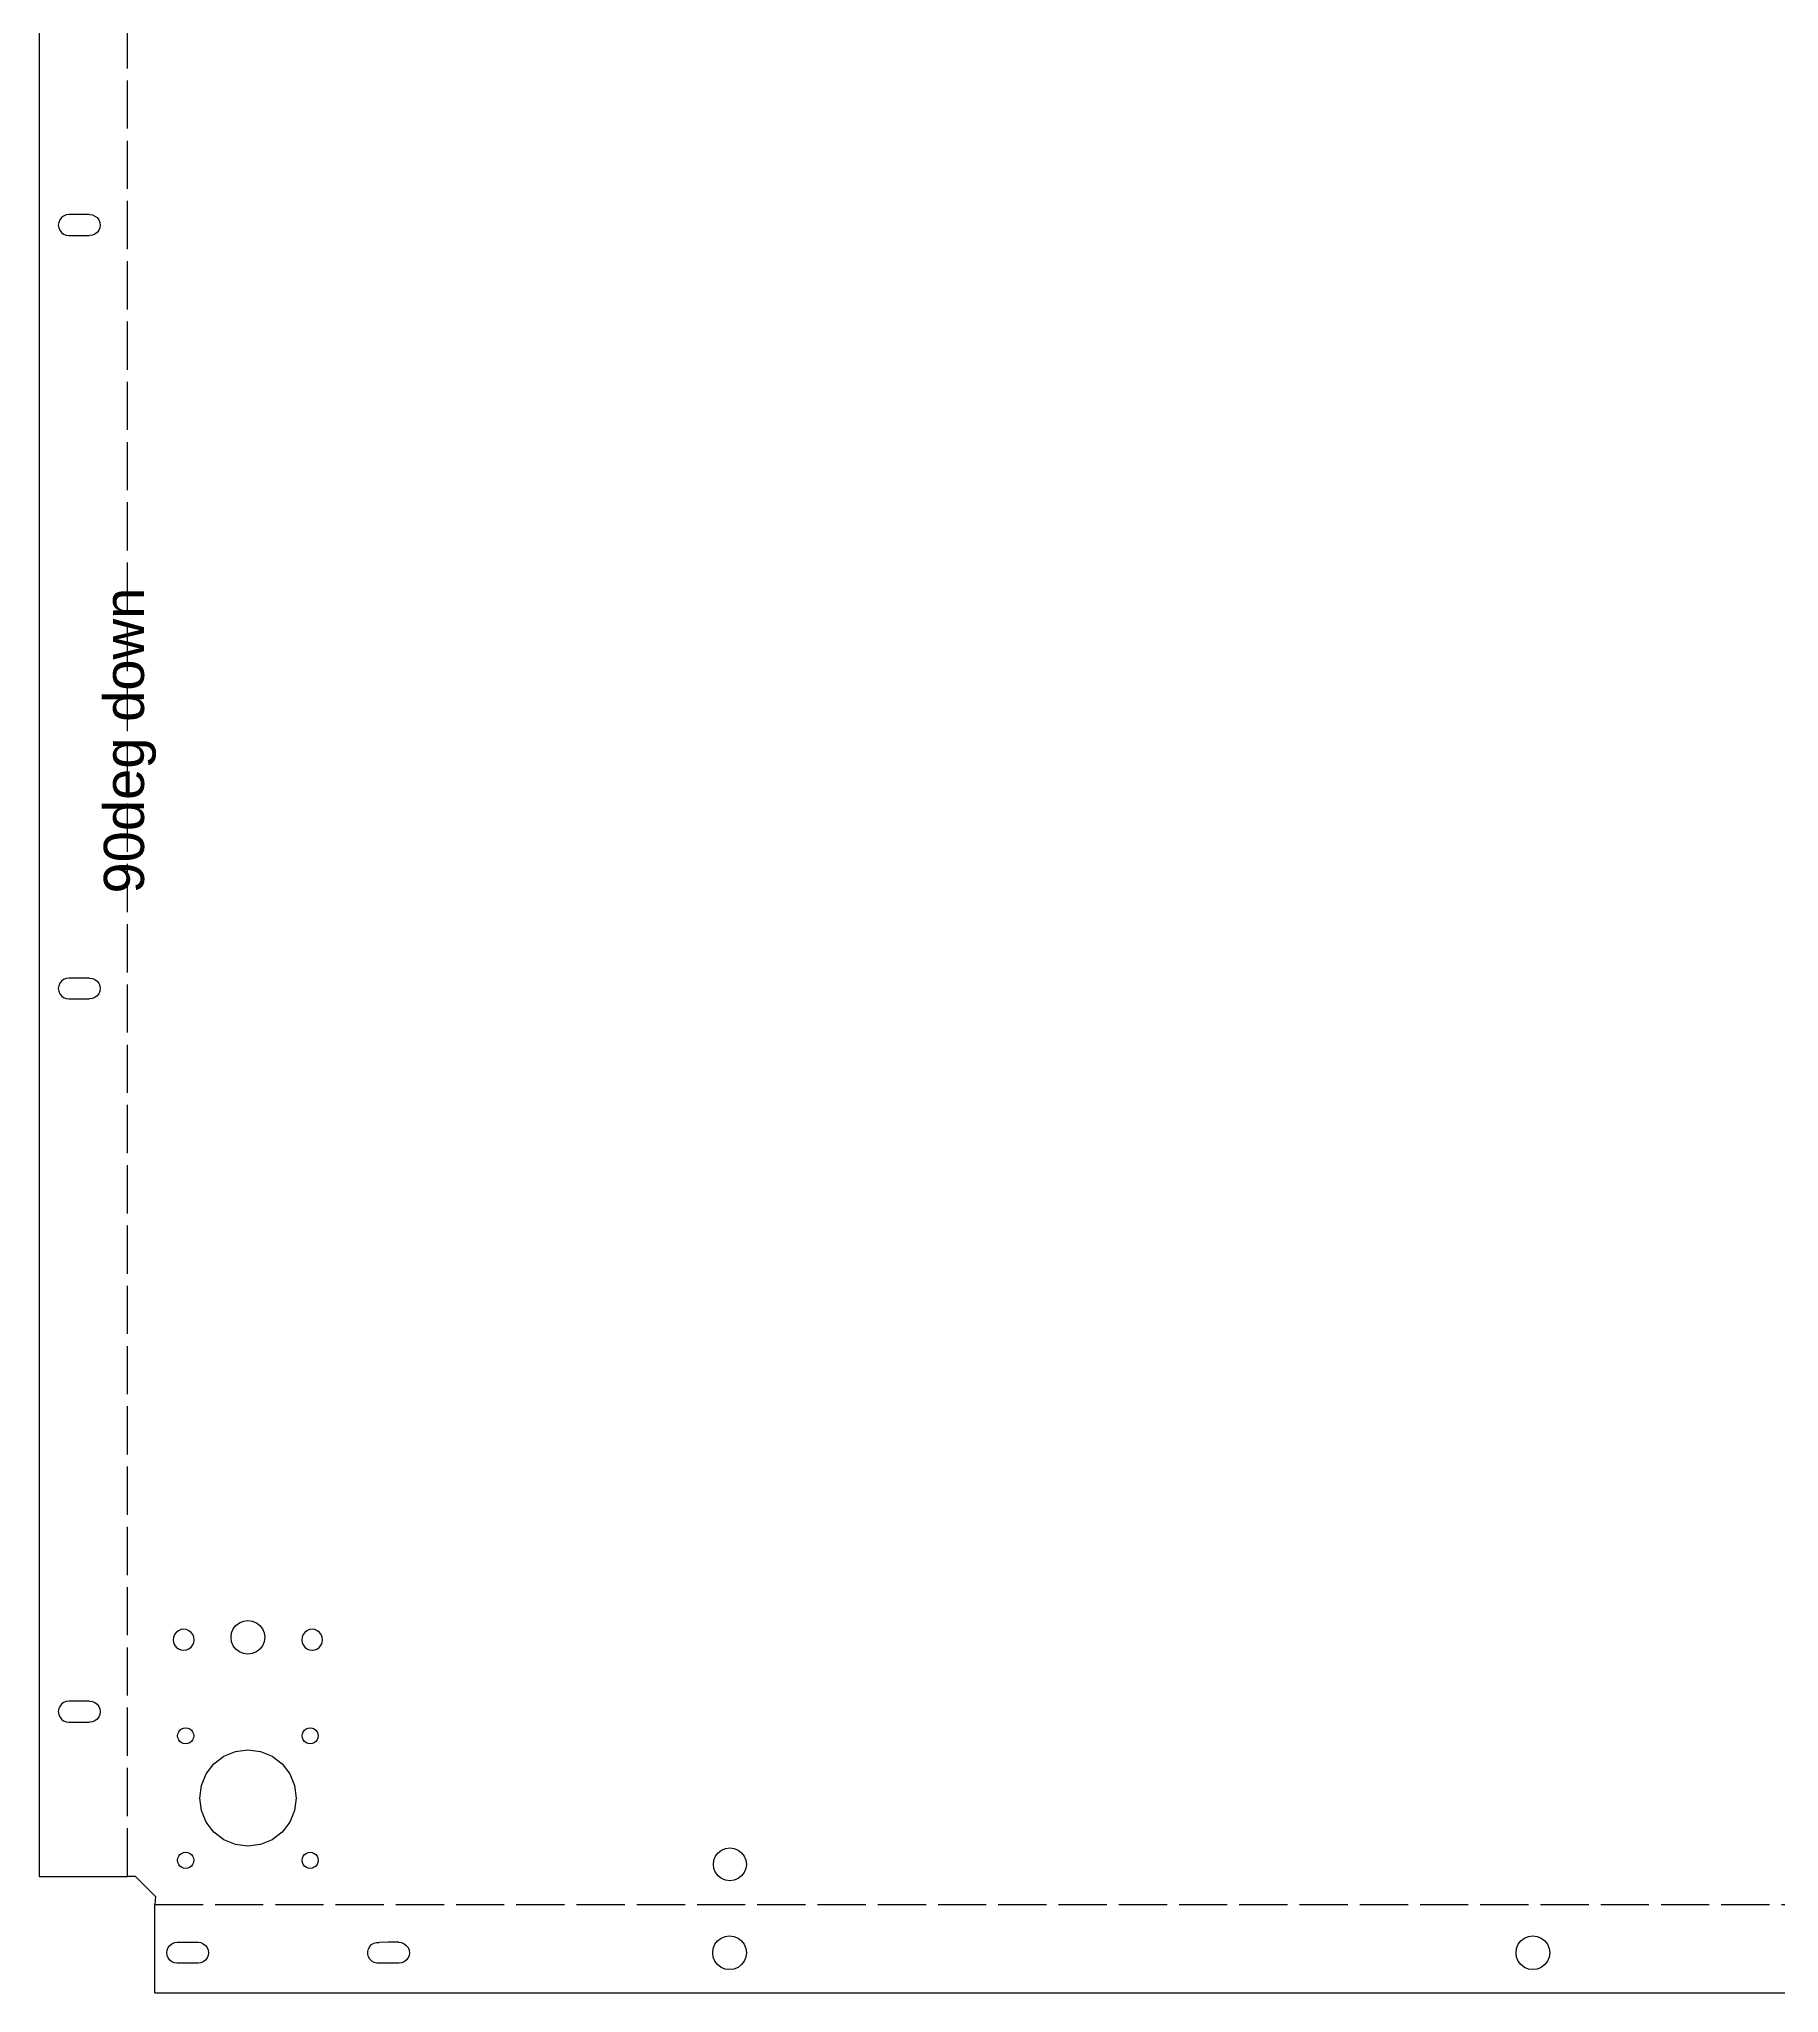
# Model space of a CAD drawing. Extents: x -1267 to 2080, y -21 to 4009.
# Drawn here: x -518.6 to -85.4, y 2103.3 to 2589.6 of the extents above; entities that cross this region are included whole.
import ezdxf

# ---------------------------------------------------------------- set-up
doc = ezdxf.new("R2010")
doc.units = 0
doc.linetypes.add('ACAD_ISO02W100', pattern=[15, 12, -3])
doc.layers.get('0').update_dxf_attribs({"true_color": 0xffffff})
doc.layers.add('Layer0', color=7, linetype='Continuous', true_color=0xffffff)
doc.styles.add('textstyle36', font='')
doc.styles.get('textstyle36').set_extended_font_data('Arial')

msp = doc.modelspace()

# ---------------------------------------------------------------- linework, layer by layer
at = {"layer": 'Layer0'}
for p, q in [((-518.63, 2764.18, 0.05), (-518.63, 2132.33, 0.05)), ((-513.74, 2544, 0.05), (-513.83, 2543.33, 0.05)), ((-513.83, 2543.33, 0.05), (-513.74, 2542.65, 0.05)), ((-513.48, 2544.63, 0.05), (-513.74, 2544, 0.05)), ((-513.06, 2545.17, 0.05), (-513.48, 2544.63, 0.05)), ((-512.53, 2545.58, 0.05), (-513.06, 2545.17, 0.05)), ((-511.9, 2545.84, 0.05), (-512.53, 2545.58, 0.05)), ((-511.23, 2545.93, 0.05), (-511.9, 2545.84, 0.05)), ((-508.63, 2545.93, 0.05), (-511.23, 2545.93, 0.05)), ((-506.03, 2545.93, 0.05), (-508.63, 2545.93, 0.05)), ((-506.03, 2545.93, 0.05), (-505.35, 2545.84, 0.05)), ((-505.35, 2545.84, 0.05), (-504.73, 2545.58, 0.05)), ((-504.73, 2545.58, 0.05), (-504.19, 2545.17, 0.05)), ((-504.19, 2545.17, 0.05), (-503.77, 2544.63, 0.05)), ((-503.77, 2544.63, 0.05), (-503.51, 2544, 0.05)), ((-503.51, 2544, 0.05), (-503.43, 2543.33, 0.05)), ((-503.43, 2543.33, 0.05), (-503.51, 2542.65, 0.05)), ((-513.74, 2542.65, 0.05), (-513.48, 2542.03, 0.05)), ((-513.48, 2542.03, 0.05), (-513.06, 2541.49, 0.05)), ((-513.06, 2541.49, 0.05), (-512.53, 2541.08, 0.05)), ((-512.53, 2541.08, 0.05), (-511.9, 2540.82, 0.05)), ((-511.9, 2540.82, 0.05), (-511.23, 2540.73, 0.05)), ((-511.23, 2540.73, 0.05), (-508.63, 2540.73, 0.05)), ((-508.63, 2540.73, 0.05), (-506.03, 2540.73, 0.05)), ((-505.35, 2540.82, 0.05), (-506.03, 2540.73, 0.05)), ((-504.73, 2541.08, 0.05), (-505.35, 2540.82, 0.05)), ((-504.19, 2541.49, 0.05), (-504.73, 2541.08, 0.05)), ((-503.77, 2542.03, 0.05), (-504.19, 2541.49, 0.05)), ((-503.51, 2542.65, 0.05), (-503.77, 2542.03, 0.05)), ((-513.74, 2354, 0.05), (-513.83, 2353.33, 0.05)), ((-513.48, 2354.63, 0.05), (-513.74, 2354, 0.05)), ((-513.06, 2355.17, 0.05), (-513.48, 2354.63, 0.05)), ((-512.53, 2355.58, 0.05), (-513.06, 2355.17, 0.05)), ((-511.9, 2355.84, 0.05), (-512.53, 2355.58, 0.05)), ((-511.23, 2355.93, 0.05), (-511.9, 2355.84, 0.05)), ((-508.63, 2355.93, 0.05), (-511.23, 2355.93, 0.05)), ((-506.03, 2355.93, 0.05), (-508.63, 2355.93, 0.05)), ((-506.03, 2355.93, 0.05), (-505.35, 2355.84, 0.05)), ((-505.35, 2355.84, 0.05), (-504.73, 2355.58, 0.05)), ((-504.73, 2355.58, 0.05), (-504.19, 2355.17, 0.05)), ((-504.19, 2355.17, 0.05), (-503.77, 2354.63, 0.05)), ((-503.77, 2354.63, 0.05), (-503.51, 2354, 0.05)), ((-503.51, 2354, 0.05), (-503.43, 2353.33, 0.05)), ((-513.83, 2353.33, 0.05), (-513.74, 2352.65, 0.05)), ((-513.74, 2352.65, 0.05), (-513.48, 2352.03, 0.05)), ((-513.48, 2352.03, 0.05), (-513.06, 2351.49, 0.05)), ((-513.06, 2351.49, 0.05), (-512.53, 2351.08, 0.05)), ((-512.53, 2351.08, 0.05), (-511.9, 2350.82, 0.05)), ((-511.9, 2350.82, 0.05), (-511.23, 2350.73, 0.05)), ((-511.23, 2350.73, 0.05), (-508.63, 2350.73, 0.05)), ((-508.63, 2350.73, 0.05), (-506.03, 2350.73, 0.05)), ((-505.35, 2350.82, 0.05), (-506.03, 2350.73, 0.05)), ((-504.73, 2351.08, 0.05), (-505.35, 2350.82, 0.05)), ((-504.19, 2351.49, 0.05), (-504.73, 2351.08, 0.05)), ((-503.77, 2352.03, 0.05), (-504.19, 2351.49, 0.05)), ((-503.51, 2352.65, 0.05), (-503.77, 2352.03, 0.05)), ((-503.43, 2353.33, 0.05), (-503.51, 2352.65, 0.05)), ((-483.93, 2193.48, 0.05), (-484.46, 2193.07, 0.05)), ((-483.3, 2193.74, 0.05), (-483.93, 2193.48, 0.05)), ((-482.63, 2193.83, 0.05), (-483.3, 2193.74, 0.05)), ((-481.95, 2193.74, 0.05), (-482.63, 2193.83, 0.05)), ((-481.33, 2193.48, 0.05), (-481.95, 2193.74, 0.05)), ((-480.79, 2193.07, 0.05), (-481.33, 2193.48, 0.05)), ((-470.68, 2192.91, 0.05), (-470.26, 2193.93, 0.05)), ((-470.26, 2193.93, 0.05), (-469.6, 2194.8, 0.05)), ((-469.6, 2194.8, 0.05), (-468.73, 2195.46, 0.05)), ((-468.73, 2195.46, 0.05), (-467.71, 2195.88, 0.05)), ((-467.71, 2195.88, 0.05), (-466.63, 2196.03, 0.05)), ((-466.63, 2196.03, 0.05), (-465.54, 2195.88, 0.05)), ((-465.54, 2195.88, 0.05), (-464.53, 2195.46, 0.05)), ((-464.53, 2195.46, 0.05), (-463.66, 2194.8, 0.05)), ((-463.66, 2194.8, 0.05), (-462.99, 2193.93, 0.05)), ((-462.99, 2193.93, 0.05), (-462.57, 2192.91, 0.05)), ((-451.93, 2193.48, 0.05), (-452.46, 2193.07, 0.05)), ((-451.3, 2193.74, 0.05), (-451.93, 2193.48, 0.05)), ((-450.63, 2193.83, 0.05), (-451.3, 2193.74, 0.05)), ((-449.95, 2193.74, 0.05), (-450.63, 2193.83, 0.05)), ((-449.33, 2193.48, 0.05), (-449.95, 2193.74, 0.05)), ((-448.79, 2193.07, 0.05), (-449.33, 2193.48, 0.05)), ((-485.14, 2191.9, 0.05), (-485.23, 2191.23, 0.05)), ((-485.23, 2191.23, 0.05), (-485.14, 2190.55, 0.05)), ((-484.88, 2192.53, 0.05), (-485.14, 2191.9, 0.05)), ((-485.14, 2190.55, 0.05), (-484.88, 2189.93, 0.05)), ((-484.46, 2193.07, 0.05), (-484.88, 2192.53, 0.05)), ((-484.88, 2189.93, 0.05), (-484.46, 2189.39, 0.05)), ((-484.46, 2189.39, 0.05), (-483.93, 2188.98, 0.05)), ((-483.93, 2188.98, 0.05), (-483.3, 2188.72, 0.05)), ((-483.3, 2188.72, 0.05), (-482.63, 2188.63, 0.05)), ((-482.63, 2188.63, 0.05), (-481.95, 2188.72, 0.05)), ((-481.95, 2188.72, 0.05), (-481.33, 2188.98, 0.05)), ((-481.33, 2188.98, 0.05), (-480.79, 2189.39, 0.05)), ((-480.37, 2192.53, 0.05), (-480.79, 2193.07, 0.05)), ((-480.79, 2189.39, 0.05), (-480.37, 2189.93, 0.05)), ((-480.11, 2191.9, 0.05), (-480.37, 2192.53, 0.05)), ((-480.37, 2189.93, 0.05), (-480.11, 2190.55, 0.05)), ((-480.03, 2191.23, 0.05), (-480.11, 2191.9, 0.05)), ((-480.11, 2190.55, 0.05), (-480.03, 2191.23, 0.05)), ((-470.83, 2191.83, 0.05), (-470.68, 2192.91, 0.05)), ((-470.68, 2190.74, 0.05), (-470.83, 2191.83, 0.05)), ((-470.26, 2189.73, 0.05), (-470.68, 2190.74, 0.05)), ((-469.6, 2188.86, 0.05), (-470.26, 2189.73, 0.05)), ((-468.73, 2188.19, 0.05), (-469.6, 2188.86, 0.05)), ((-463.66, 2188.86, 0.05), (-464.53, 2188.19, 0.05)), ((-462.99, 2189.73, 0.05), (-463.66, 2188.86, 0.05)), ((-462.57, 2190.74, 0.05), (-462.99, 2189.73, 0.05)), ((-462.57, 2192.91, 0.05), (-462.43, 2191.83, 0.05)), ((-462.43, 2191.83, 0.05), (-462.57, 2190.74, 0.05)), ((-453.14, 2191.9, 0.05), (-453.23, 2191.23, 0.05)), ((-453.23, 2191.23, 0.05), (-453.14, 2190.55, 0.05)), ((-452.88, 2192.53, 0.05), (-453.14, 2191.9, 0.05)), ((-453.14, 2190.55, 0.05), (-452.88, 2189.93, 0.05)), ((-452.46, 2193.07, 0.05), (-452.88, 2192.53, 0.05)), ((-452.88, 2189.93, 0.05), (-452.46, 2189.39, 0.05)), ((-452.46, 2189.39, 0.05), (-451.93, 2188.98, 0.05)), ((-451.93, 2188.98, 0.05), (-451.3, 2188.72, 0.05)), ((-451.3, 2188.72, 0.05), (-450.63, 2188.63, 0.05)), ((-450.63, 2188.63, 0.05), (-449.95, 2188.72, 0.05)), ((-449.95, 2188.72, 0.05), (-449.33, 2188.98, 0.05)), ((-449.33, 2188.98, 0.05), (-448.79, 2189.39, 0.05)), ((-448.37, 2192.53, 0.05), (-448.79, 2193.07, 0.05)), ((-448.79, 2189.39, 0.05), (-448.37, 2189.93, 0.05)), ((-448.11, 2191.9, 0.05), (-448.37, 2192.53, 0.05)), ((-448.37, 2189.93, 0.05), (-448.11, 2190.55, 0.05)), ((-448.03, 2191.23, 0.05), (-448.11, 2191.9, 0.05)), ((-448.11, 2190.55, 0.05), (-448.03, 2191.23, 0.05)), ((-467.71, 2187.77, 0.05), (-468.73, 2188.19, 0.05)), ((-466.63, 2187.63, 0.05), (-467.71, 2187.77, 0.05)), ((-465.54, 2187.77, 0.05), (-466.63, 2187.63, 0.05)), ((-464.53, 2188.19, 0.05), (-465.54, 2187.77, 0.05)), ((-513.74, 2174, 0.05), (-513.83, 2173.33, 0.05)), ((-513.48, 2174.63, 0.05), (-513.74, 2174, 0.05)), ((-513.06, 2175.17, 0.05), (-513.48, 2174.63, 0.05)), ((-512.53, 2175.58, 0.05), (-513.06, 2175.17, 0.05)), ((-511.9, 2175.84, 0.05), (-512.53, 2175.58, 0.05)), ((-511.23, 2175.93, 0.05), (-511.9, 2175.84, 0.05)), ((-508.63, 2175.93, 0.05), (-511.23, 2175.93, 0.05)), ((-506.03, 2175.93, 0.05), (-508.63, 2175.93, 0.05)), ((-506.03, 2175.93, 0.05), (-505.35, 2175.84, 0.05)), ((-505.35, 2175.84, 0.05), (-504.73, 2175.58, 0.05)), ((-504.73, 2175.58, 0.05), (-504.19, 2175.17, 0.05)), ((-504.19, 2175.17, 0.05), (-503.77, 2174.63, 0.05)), ((-503.77, 2174.63, 0.05), (-503.51, 2174, 0.05)), ((-503.51, 2174, 0.05), (-503.43, 2173.33, 0.05)), ((-513.83, 2173.33, 0.05), (-513.74, 2172.65, 0.05)), ((-513.74, 2172.65, 0.05), (-513.48, 2172.03, 0.05)), ((-513.48, 2172.03, 0.05), (-513.06, 2171.49, 0.05)), ((-513.06, 2171.49, 0.05), (-512.53, 2171.08, 0.05)), ((-512.53, 2171.08, 0.05), (-511.9, 2170.82, 0.05)), ((-511.9, 2170.82, 0.05), (-511.23, 2170.73, 0.05)), ((-511.23, 2170.73, 0.05), (-508.63, 2170.73, 0.05)), ((-508.63, 2170.73, 0.05), (-506.03, 2170.73, 0.05)), ((-505.35, 2170.82, 0.05), (-506.03, 2170.73, 0.05)), ((-504.73, 2171.08, 0.05), (-505.35, 2170.82, 0.05)), ((-504.19, 2171.49, 0.05), (-504.73, 2171.08, 0.05)), ((-503.77, 2172.03, 0.05), (-504.19, 2171.49, 0.05)), ((-503.51, 2172.65, 0.05), (-503.77, 2172.03, 0.05)), ((-503.43, 2173.33, 0.05), (-503.51, 2172.65, 0.05)), ((-483.54, 2168.74, 0.05), (-483.13, 2169.06, 0.05)), ((-483.13, 2169.06, 0.05), (-482.64, 2169.26, 0.05)), ((-482.64, 2169.26, 0.05), (-482.13, 2169.33, 0.05)), ((-482.13, 2169.33, 0.05), (-481.61, 2169.26, 0.05)), ((-481.61, 2169.26, 0.05), (-481.13, 2169.06, 0.05)), ((-481.13, 2169.06, 0.05), (-480.71, 2168.74, 0.05)), ((-452.54, 2168.74, 0.05), (-452.13, 2169.06, 0.05)), ((-452.13, 2169.06, 0.05), (-451.64, 2169.26, 0.05)), ((-451.64, 2169.26, 0.05), (-451.13, 2169.33, 0.05)), ((-451.13, 2169.33, 0.05), (-450.61, 2169.26, 0.05)), ((-450.61, 2169.26, 0.05), (-450.13, 2169.06, 0.05)), ((-450.13, 2169.06, 0.05), (-449.71, 2168.74, 0.05)), ((-484.13, 2167.33, 0.05), (-484.06, 2167.84, 0.05)), ((-484.06, 2166.81, 0.05), (-484.13, 2167.33, 0.05)), ((-484.06, 2167.84, 0.05), (-483.86, 2168.33, 0.05)), ((-483.86, 2166.33, 0.05), (-484.06, 2166.81, 0.05)), ((-483.86, 2168.33, 0.05), (-483.54, 2168.74, 0.05)), ((-483.54, 2165.91, 0.05), (-483.86, 2166.33, 0.05)), ((-483.13, 2165.6, 0.05), (-483.54, 2165.91, 0.05)), ((-482.64, 2165.4, 0.05), (-483.13, 2165.6, 0.05)), ((-482.13, 2165.33, 0.05), (-482.64, 2165.4, 0.05)), ((-481.61, 2165.4, 0.05), (-482.13, 2165.33, 0.05)), ((-481.13, 2165.6, 0.05), (-481.61, 2165.4, 0.05)), ((-480.71, 2165.91, 0.05), (-481.13, 2165.6, 0.05)), ((-480.71, 2168.74, 0.05), (-480.39, 2168.33, 0.05)), ((-480.39, 2166.33, 0.05), (-480.71, 2165.91, 0.05)), ((-480.39, 2168.33, 0.05), (-480.19, 2167.84, 0.05)), ((-480.19, 2166.81, 0.05), (-480.39, 2166.33, 0.05)), ((-480.19, 2167.84, 0.05), (-480.13, 2167.33, 0.05)), ((-480.13, 2167.33, 0.05), (-480.19, 2166.81, 0.05)), ((-453.13, 2167.33, 0.05), (-453.06, 2167.84, 0.05)), ((-453.06, 2166.81, 0.05), (-453.13, 2167.33, 0.05)), ((-453.06, 2167.84, 0.05), (-452.86, 2168.33, 0.05)), ((-452.86, 2166.33, 0.05), (-453.06, 2166.81, 0.05)), ((-452.86, 2168.33, 0.05), (-452.54, 2168.74, 0.05)), ((-452.54, 2165.91, 0.05), (-452.86, 2166.33, 0.05)), ((-452.13, 2165.6, 0.05), (-452.54, 2165.91, 0.05)), ((-451.64, 2165.4, 0.05), (-452.13, 2165.6, 0.05)), ((-451.13, 2165.33, 0.05), (-451.64, 2165.4, 0.05)), ((-450.61, 2165.4, 0.05), (-451.13, 2165.33, 0.05)), ((-450.13, 2165.6, 0.05), (-450.61, 2165.4, 0.05)), ((-449.71, 2165.91, 0.05), (-450.13, 2165.6, 0.05)), ((-449.71, 2168.74, 0.05), (-449.39, 2168.33, 0.05)), ((-449.39, 2166.33, 0.05), (-449.71, 2165.91, 0.05)), ((-449.39, 2168.33, 0.05), (-449.19, 2167.84, 0.05)), ((-449.19, 2166.81, 0.05), (-449.39, 2166.33, 0.05)), ((-449.19, 2167.84, 0.05), (-449.13, 2167.33, 0.05)), ((-449.13, 2167.33, 0.05), (-449.19, 2166.81, 0.05)), ((-477.02, 2157.83, 0.05), (-475.11, 2160.31, 0.05)), ((-475.11, 2160.31, 0.05), (-472.63, 2162.22, 0.05)), ((-472.63, 2162.22, 0.05), (-469.73, 2163.42, 0.05)), ((-469.73, 2163.42, 0.05), (-466.63, 2163.83, 0.05)), ((-466.63, 2163.83, 0.05), (-463.52, 2163.42, 0.05)), ((-463.52, 2163.42, 0.05), (-460.63, 2162.22, 0.05)), ((-460.63, 2162.22, 0.05), (-458.14, 2160.31, 0.05)), ((-458.14, 2160.31, 0.05), (-456.23, 2157.83, 0.05)), ((-478.63, 2151.83, 0.05), (-478.22, 2154.93, 0.05)), ((-478.22, 2154.93, 0.05), (-477.02, 2157.83, 0.05)), ((-456.23, 2157.83, 0.05), (-455.03, 2154.93, 0.05)), ((-455.03, 2154.93, 0.05), (-454.63, 2151.83, 0.05)), ((-478.22, 2148.72, 0.05), (-478.63, 2151.83, 0.05)), ((-454.63, 2151.83, 0.05), (-455.03, 2148.72, 0.05)), ((-477.02, 2145.83, 0.05), (-478.22, 2148.72, 0.05)), ((-475.11, 2143.34, 0.05), (-477.02, 2145.83, 0.05)), ((-456.23, 2145.83, 0.05), (-458.14, 2143.34, 0.05)), ((-455.03, 2148.72, 0.05), (-456.23, 2145.83, 0.05)), ((-472.63, 2141.43, 0.05), (-475.11, 2143.34, 0.05)), ((-469.73, 2140.24, 0.05), (-472.63, 2141.43, 0.05)), ((-466.63, 2139.83, 0.05), (-469.73, 2140.24, 0.05)), ((-463.52, 2140.24, 0.05), (-466.63, 2139.83, 0.05)), ((-460.63, 2141.43, 0.05), (-463.52, 2140.24, 0.05)), ((-458.14, 2143.34, 0.05), (-460.63, 2141.43, 0.05)), ((-484.13, 2136.33, 0.05), (-484.06, 2136.84, 0.05)), ((-484.06, 2135.81, 0.05), (-484.13, 2136.33, 0.05)), ((-484.06, 2136.84, 0.05), (-483.86, 2137.33, 0.05)), ((-483.86, 2135.33, 0.05), (-484.06, 2135.81, 0.05)), ((-483.86, 2137.33, 0.05), (-483.54, 2137.74, 0.05)), ((-483.54, 2134.91, 0.05), (-483.86, 2135.33, 0.05)), ((-483.54, 2137.74, 0.05), (-483.13, 2138.06, 0.05)), ((-483.13, 2134.6, 0.05), (-483.54, 2134.91, 0.05)), ((-483.13, 2138.06, 0.05), (-482.64, 2138.26, 0.05)), ((-482.64, 2138.26, 0.05), (-482.13, 2138.33, 0.05)), ((-482.13, 2138.33, 0.05), (-481.61, 2138.26, 0.05)), ((-481.61, 2138.26, 0.05), (-481.13, 2138.06, 0.05)), ((-481.13, 2138.06, 0.05), (-480.71, 2137.74, 0.05)), ((-480.71, 2134.91, 0.05), (-481.13, 2134.6, 0.05)), ((-480.71, 2137.74, 0.05), (-480.39, 2137.33, 0.05)), ((-480.39, 2135.33, 0.05), (-480.71, 2134.91, 0.05)), ((-480.39, 2137.33, 0.05), (-480.19, 2136.84, 0.05)), ((-480.19, 2135.81, 0.05), (-480.39, 2135.33, 0.05)), ((-480.19, 2136.84, 0.05), (-480.13, 2136.33, 0.05)), ((-480.13, 2136.33, 0.05), (-480.19, 2135.81, 0.05)), ((-453.13, 2136.33, 0.05), (-453.06, 2136.84, 0.05)), ((-453.06, 2135.81, 0.05), (-453.13, 2136.33, 0.05)), ((-453.06, 2136.84, 0.05), (-452.86, 2137.33, 0.05)), ((-452.86, 2135.33, 0.05), (-453.06, 2135.81, 0.05)), ((-452.86, 2137.33, 0.05), (-452.54, 2137.74, 0.05)), ((-452.54, 2134.91, 0.05), (-452.86, 2135.33, 0.05)), ((-452.54, 2137.74, 0.05), (-452.13, 2138.06, 0.05)), ((-452.13, 2134.6, 0.05), (-452.54, 2134.91, 0.05)), ((-452.13, 2138.06, 0.05), (-451.64, 2138.26, 0.05)), ((-451.64, 2138.26, 0.05), (-451.13, 2138.33, 0.05)), ((-451.13, 2138.33, 0.05), (-450.61, 2138.26, 0.05)), ((-450.61, 2138.26, 0.05), (-450.13, 2138.06, 0.05)), ((-450.13, 2138.06, 0.05), (-449.71, 2137.74, 0.05)), ((-449.71, 2134.91, 0.05), (-450.13, 2134.6, 0.05)), ((-449.71, 2137.74, 0.05), (-449.39, 2137.33, 0.05)), ((-449.39, 2135.33, 0.05), (-449.71, 2134.91, 0.05)), ((-449.39, 2137.33, 0.05), (-449.19, 2136.84, 0.05)), ((-449.19, 2135.81, 0.05), (-449.39, 2135.33, 0.05)), ((-449.19, 2136.84, 0.05), (-449.13, 2136.33, 0.05)), ((-449.13, 2136.33, 0.05), (-449.19, 2135.81, 0.05)), ((-350.73, 2135.33, 0.05), (-350.59, 2136.39, 0.05)), ((-350.59, 2134.27, 0.05), (-350.73, 2135.33, 0.05)), ((-350.59, 2136.39, 0.05), (-350.18, 2137.38, 0.05)), ((-350.18, 2137.38, 0.05), (-349.52, 2138.23, 0.05)), ((-349.52, 2138.23, 0.05), (-348.68, 2138.88, 0.05)), ((-348.68, 2138.88, 0.05), (-347.69, 2139.29, 0.05)), ((-347.69, 2139.29, 0.05), (-346.63, 2139.43, 0.05)), ((-346.63, 2139.43, 0.05), (-345.56, 2139.29, 0.05)), ((-345.56, 2139.29, 0.05), (-344.58, 2138.88, 0.05)), ((-344.58, 2138.88, 0.05), (-343.73, 2138.23, 0.05)), ((-343.73, 2138.23, 0.05), (-343.07, 2137.38, 0.05)), ((-343.07, 2137.38, 0.05), (-342.67, 2136.39, 0.05)), ((-342.67, 2136.39, 0.05), (-342.53, 2135.33, 0.05)), ((-342.53, 2135.33, 0.05), (-342.67, 2134.27, 0.05)), ((-518.63, 2132.33, 0.05), (-496.63, 2132.33, 0.05)), ((-494.63, 2132.33, 0.05), (-496.63, 2132.33, 0.05)), ((-494.63, 2132.33, 0.05), (-489.63, 2127.33, 0.05)), ((-482.64, 2134.4, 0.05), (-483.13, 2134.6, 0.05)), ((-482.13, 2134.33, 0.05), (-482.64, 2134.4, 0.05)), ((-481.61, 2134.4, 0.05), (-482.13, 2134.33, 0.05)), ((-481.13, 2134.6, 0.05), (-481.61, 2134.4, 0.05)), ((-451.64, 2134.4, 0.05), (-452.13, 2134.6, 0.05)), ((-451.13, 2134.33, 0.05), (-451.64, 2134.4, 0.05)), ((-450.61, 2134.4, 0.05), (-451.13, 2134.33, 0.05)), ((-450.13, 2134.6, 0.05), (-450.61, 2134.4, 0.05)), ((-350.18, 2133.28, 0.05), (-350.59, 2134.27, 0.05)), ((-349.52, 2132.43, 0.05), (-350.18, 2133.28, 0.05)), ((-348.68, 2131.78, 0.05), (-349.52, 2132.43, 0.05)), ((-347.69, 2131.37, 0.05), (-348.68, 2131.78, 0.05)), ((-346.63, 2131.23, 0.05), (-347.69, 2131.37, 0.05)), ((-345.56, 2131.37, 0.05), (-346.63, 2131.23, 0.05)), ((-344.58, 2131.78, 0.05), (-345.56, 2131.37, 0.05)), ((-343.73, 2132.43, 0.05), (-344.58, 2131.78, 0.05)), ((-343.07, 2133.28, 0.05), (-343.73, 2132.43, 0.05)), ((-342.67, 2134.27, 0.05), (-343.07, 2133.28, 0.05)), ((-489.63, 2127.33, 0.05), (-489.8, 2125.33, 0.05)), ((-489.8, 2103.33, 0.05), (-489.8, 2125.33, 0.05)), ((-486.06, 2115.17, 0.05), (-485.53, 2115.58, 0.05)), ((-485.53, 2115.58, 0.05), (-484.9, 2115.84, 0.05)), ((-484.9, 2115.84, 0.05), (-484.23, 2115.93, 0.05)), ((-484.23, 2115.93, 0.05), (-481.63, 2115.93, 0.05)), ((-481.63, 2115.93, 0.05), (-479.03, 2115.93, 0.05)), ((-479.03, 2115.93, 0.05), (-478.35, 2115.84, 0.05)), ((-478.35, 2115.84, 0.05), (-477.73, 2115.58, 0.05)), ((-477.73, 2115.58, 0.05), (-477.19, 2115.17, 0.05)), ((-435.84, 2115.36, 0.05), (-435.26, 2115.71, 0.05)), ((-435.26, 2115.71, 0.05), (-434.61, 2115.9, 0.05)), ((-434.61, 2115.9, 0.05), (-433.93, 2115.91, 0.05)), ((-431.63, 2115.93, 0.05), (-433.93, 2115.91, 0.05)), ((-429.03, 2115.93, 0.05), (-431.63, 2115.93, 0.05)), ((-429.03, 2115.93, 0.05), (-428.35, 2115.84, 0.05)), ((-428.35, 2115.84, 0.05), (-427.73, 2115.58, 0.05)), ((-427.73, 2115.58, 0.05), (-427.19, 2115.17, 0.05)), ((-350.77, 2114.41, 0.05), (-350.35, 2115.43, 0.05)), ((-350.35, 2115.43, 0.05), (-349.68, 2116.3, 0.05)), ((-349.68, 2116.3, 0.05), (-348.81, 2116.96, 0.05)), ((-348.81, 2116.96, 0.05), (-347.8, 2117.38, 0.05)), ((-347.8, 2117.38, 0.05), (-346.71, 2117.53, 0.05)), ((-346.71, 2117.53, 0.05), (-345.63, 2117.38, 0.05)), ((-345.63, 2117.38, 0.05), (-344.61, 2116.96, 0.05)), ((-344.61, 2116.96, 0.05), (-343.74, 2116.3, 0.05)), ((-343.74, 2116.3, 0.05), (-343.07, 2115.43, 0.05)), ((-343.07, 2115.43, 0.05), (-342.66, 2114.41, 0.05)), ((-150.77, 2114.41, 0.05), (-150.35, 2115.43, 0.05)), ((-150.35, 2115.43, 0.05), (-149.68, 2116.3, 0.05)), ((-149.68, 2116.3, 0.05), (-148.81, 2116.96, 0.05)), ((-148.81, 2116.96, 0.05), (-147.8, 2117.38, 0.05)), ((-147.8, 2117.38, 0.05), (-146.71, 2117.53, 0.05)), ((-146.71, 2117.53, 0.05), (-145.63, 2117.38, 0.05)), ((-145.63, 2117.38, 0.05), (-144.61, 2116.96, 0.05)), ((-144.61, 2116.96, 0.05), (-143.74, 2116.3, 0.05)), ((-143.74, 2116.3, 0.05), (-143.07, 2115.43, 0.05)), ((-143.07, 2115.43, 0.05), (-142.66, 2114.41, 0.05)), ((-486.83, 2113.33, 0.05), (-486.74, 2114, 0.05)), ((-486.74, 2112.65, 0.05), (-486.83, 2113.33, 0.05)), ((-486.74, 2114, 0.05), (-486.48, 2114.63, 0.05)), ((-486.48, 2112.03, 0.05), (-486.74, 2112.65, 0.05)), ((-486.48, 2114.63, 0.05), (-486.06, 2115.17, 0.05)), ((-486.06, 2111.49, 0.05), (-486.48, 2112.03, 0.05)), ((-485.53, 2111.08, 0.05), (-486.06, 2111.49, 0.05)), ((-484.9, 2110.82, 0.05), (-485.53, 2111.08, 0.05)), ((-484.23, 2110.73, 0.05), (-484.9, 2110.82, 0.05)), ((-481.63, 2110.73, 0.05), (-484.23, 2110.73, 0.05)), ((-479.03, 2110.73, 0.05), (-481.63, 2110.73, 0.05)), ((-478.35, 2110.82, 0.05), (-479.03, 2110.73, 0.05)), ((-477.73, 2111.08, 0.05), (-478.35, 2110.82, 0.05)), ((-477.19, 2111.49, 0.05), (-477.73, 2111.08, 0.05)), ((-477.19, 2115.17, 0.05), (-476.77, 2114.63, 0.05)), ((-476.77, 2112.03, 0.05), (-477.19, 2111.49, 0.05)), ((-476.77, 2114.63, 0.05), (-476.51, 2114, 0.05)), ((-476.51, 2112.65, 0.05), (-476.77, 2112.03, 0.05)), ((-476.51, 2114, 0.05), (-476.43, 2113.33, 0.05)), ((-476.43, 2113.33, 0.05), (-476.51, 2112.65, 0.05)), ((-436.81, 2113.63, 0.05), (-436.64, 2114.28, 0.05)), ((-436.8, 2112.95, 0.05), (-436.81, 2113.63, 0.05)), ((-436.61, 2112.29, 0.05), (-436.8, 2112.95, 0.05)), ((-436.64, 2114.28, 0.05), (-436.31, 2114.88, 0.05)), ((-436.26, 2111.71, 0.05), (-436.61, 2112.29, 0.05)), ((-436.31, 2114.88, 0.05), (-435.84, 2115.36, 0.05)), ((-435.78, 2111.24, 0.05), (-436.26, 2111.71, 0.05)), ((-435.18, 2110.91, 0.05), (-435.78, 2111.24, 0.05)), ((-434.52, 2110.74, 0.05), (-435.18, 2110.91, 0.05)), ((-433.85, 2110.75, 0.05), (-434.52, 2110.74, 0.05)), ((-431.69, 2110.74, 0.05), (-433.85, 2110.75, 0.05)), ((-431.63, 2110.73, 0.05), (-431.69, 2110.74, 0.05)), ((-431.57, 2110.74, 0.05), (-431.63, 2110.73, 0.05)), ((-429.03, 2110.73, 0.05), (-431.57, 2110.74, 0.05)), ((-428.35, 2110.82, 0.05), (-429.03, 2110.73, 0.05)), ((-427.73, 2111.08, 0.05), (-428.35, 2110.82, 0.05)), ((-427.19, 2111.49, 0.05), (-427.73, 2111.08, 0.05)), ((-427.19, 2115.17, 0.05), (-426.77, 2114.63, 0.05)), ((-426.77, 2112.03, 0.05), (-427.19, 2111.49, 0.05)), ((-426.77, 2114.63, 0.05), (-426.51, 2114, 0.05)), ((-426.51, 2112.65, 0.05), (-426.77, 2112.03, 0.05)), ((-426.51, 2114, 0.05), (-426.43, 2113.33, 0.05)), ((-426.43, 2113.33, 0.05), (-426.51, 2112.65, 0.05)), ((-350.91, 2113.33, 0.05), (-350.77, 2114.41, 0.05)), ((-350.77, 2112.24, 0.05), (-350.91, 2113.33, 0.05)), ((-350.35, 2111.23, 0.05), (-350.77, 2112.24, 0.05)), ((-349.68, 2110.36, 0.05), (-350.35, 2111.23, 0.05)), ((-343.07, 2111.23, 0.05), (-343.74, 2110.36, 0.05)), ((-342.66, 2112.24, 0.05), (-343.07, 2111.23, 0.05)), ((-342.66, 2114.41, 0.05), (-342.51, 2113.33, 0.05)), ((-342.51, 2113.33, 0.05), (-342.66, 2112.24, 0.05)), ((-150.91, 2113.33, 0.05), (-150.77, 2114.41, 0.05)), ((-150.77, 2112.24, 0.05), (-150.91, 2113.33, 0.05)), ((-150.35, 2111.23, 0.05), (-150.77, 2112.24, 0.05)), ((-149.68, 2110.36, 0.05), (-150.35, 2111.23, 0.05)), ((-143.07, 2111.23, 0.05), (-143.74, 2110.36, 0.05)), ((-142.66, 2112.24, 0.05), (-143.07, 2111.23, 0.05)), ((-142.66, 2114.41, 0.05), (-142.51, 2113.33, 0.05)), ((-142.51, 2113.33, 0.05), (-142.66, 2112.24, 0.05)), ((-348.81, 2109.69, 0.05), (-349.68, 2110.36, 0.05)), ((-347.8, 2109.27, 0.05), (-348.81, 2109.69, 0.05)), ((-346.71, 2109.13, 0.05), (-347.8, 2109.27, 0.05)), ((-345.63, 2109.27, 0.05), (-346.71, 2109.13, 0.05)), ((-344.61, 2109.69, 0.05), (-345.63, 2109.27, 0.05)), ((-343.74, 2110.36, 0.05), (-344.61, 2109.69, 0.05)), ((-148.81, 2109.69, 0.05), (-149.68, 2110.36, 0.05)), ((-147.8, 2109.27, 0.05), (-148.81, 2109.69, 0.05)), ((-146.71, 2109.13, 0.05), (-147.8, 2109.27, 0.05)), ((-145.63, 2109.27, 0.05), (-146.71, 2109.13, 0.05)), ((-144.61, 2109.69, 0.05), (-145.63, 2109.27, 0.05)), ((-143.74, 2110.36, 0.05), (-144.61, 2109.69, 0.05)), ((-489.8, 2103.33, 0.05), (396.37, 2103.33, 0.05))]:
    msp.add_line(p, q, dxfattribs=at)
at = {"layer": 'Layer0', "color": 2, "linetype": 'ACAD_ISO02W100', "true_color": 0xffff00}
for p, q in [((-496.63, 2132.33, 0.05), (-496.63, 2764.18, 0.05)), ((-489.8, 2125.33, 0.05), (396.37, 2125.33, 0.05))]:
    msp.add_line(p, q, dxfattribs=at)

# ---------------------------------------------------------------- texts
at = {"insert": (-502.5, 2376.95), "char_height": 1, "attachment_point": 1, "rotation": 90, "style": 'textstyle36'}
msp.add_mtext('\\H10;90deg down', dxfattribs=at)

doc.saveas('drawing.dxf')
